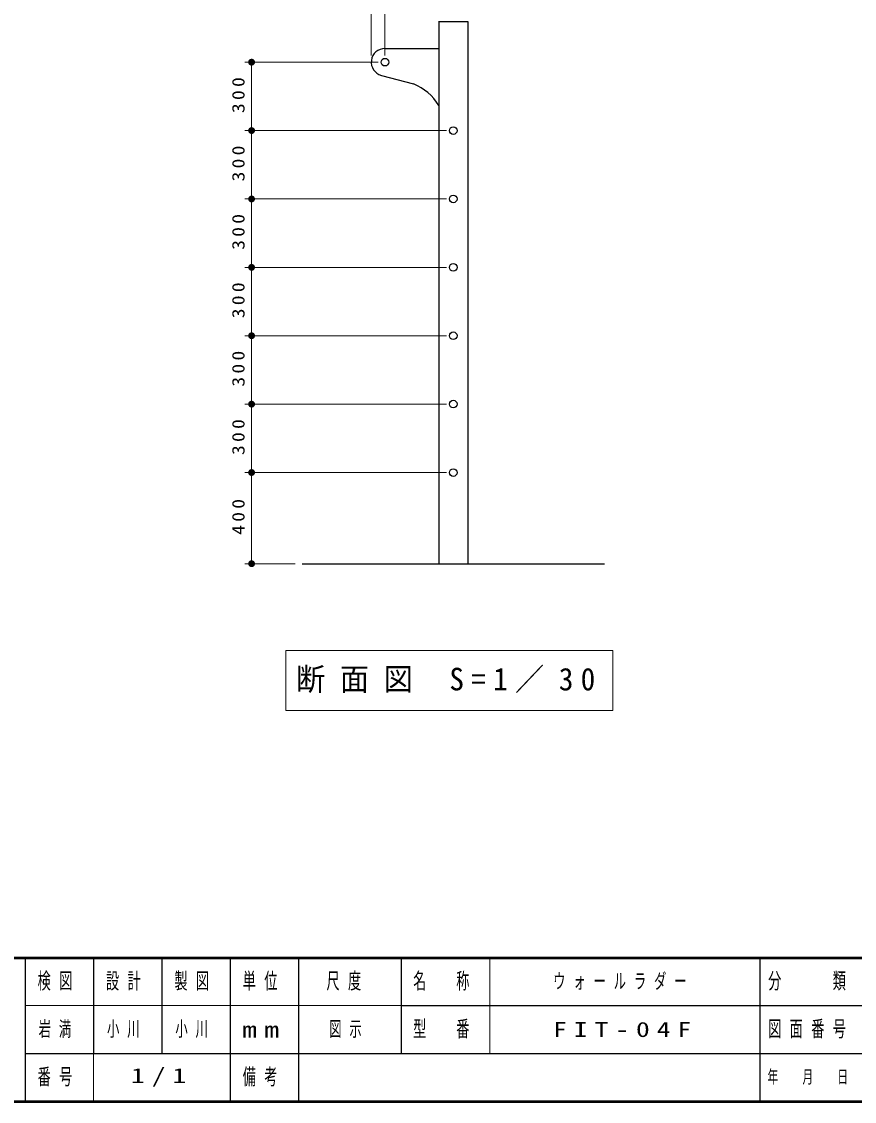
# Model space of a CAD drawing. Units: millimetres on the paper, scale 1:30. Extents: x -365 to 0, y -61 to 257.
# Drawn here: x -238 to -116.2, y 0 to 157.9 of the extents above; entities that cross this region are included whole.
import ezdxf

# ---------------------------------------------------------------- set-up
doc = ezdxf.new("R2010")
doc.units = ezdxf.units.MM
doc.layers.add('LY_1', color=7, linetype='Continuous', lineweight=13)
doc.styles.add('ＭＳ ゴシック', font='')
doc.styles.get('ＭＳ ゴシック').set_extended_font_data('MS Gothic')

# ---------------------------------------------------------------- blocks, each defined once
blk = doc.blocks.new('filled_dot')
at = {"color": 0, "linetype": 'Continuous', "lineweight": -2, "const_width": 1.25}
blk.add_lwpolyline([(-0.625, 0, 1), (0.625, 0, 1)], format="xyb", close=True, dxfattribs=at)

msp = doc.modelspace()

# ---------------------------------------------------------------- linework, layer by layer
at = {"layer": 'LY_1'}
for p, q in [((-186.858, 152.951), (-186.858, 179.588)), ((-184.858, 152.951), (-184.858, 169.207)), ((-185.858, 151.951), (-205.357, 151.951)), ((-204.357, 141.951), (-204.357, 151.951)), ((-175.858, 141.951), (-205.357, 141.951)), ((-204.357, 131.951), (-204.357, 141.951)), ((-175.858, 131.951), (-205.357, 131.951)), ((-204.357, 121.951), (-204.357, 131.951)), ((-175.858, 121.951), (-205.357, 121.951)), ((-204.357, 111.951), (-204.357, 121.951)), ((-175.858, 111.951), (-205.357, 111.951)), ((-204.357, 101.951), (-204.357, 111.951)), ((-175.858, 101.951), (-205.357, 101.951)), ((-204.357, 91.951), (-204.357, 101.951)), ((-175.858, 91.951), (-205.357, 91.951)), ((-204.357, 78.618), (-204.357, 91.951)), ((-197.975, 78.618), (-205.357, 78.618)), ((-199.341, 65.944), (-199.341, 57.144)), ((-151.541, 65.944), (-199.341, 65.944)), ((-151.541, 57.144), (-151.541, 65.944)), ((-199.341, 57.144), (-151.541, 57.144)), ((-169.5, 21), (-169.5, 7)), ((-237.5, 14), (-182.5, 14)), ((-227.5, 7), (-227.5, 0))]:
    msp.add_line(p, q, dxfattribs=at)
at = {"layer": 'LY_1', "lineweight": 25}
for p, q in [((-177.008, 157.884), (-172.708, 157.884)), ((-176.975, 157.884), (-176.975, 78.618)), ((-172.742, 157.884), (-172.742, 78.618)), ((-184.858, 153.951), (-176.975, 153.951)), ((-185.376, 150.019), (-180.681, 148.761)), ((-196.975, 78.618), (-152.742, 78.618)), ((-237.5, 21), (-237.5, 0)), ((-227.5, 21), (-227.5, 7)), ((-217.5, 21), (-217.5, 7)), ((-207.5, 21), (-207.5, 0)), ((-197.5, 21), (-197.5, 7)), ((-182.5, 21), (-182.5, 7)), ((-130, 21), (-130, 0)), ((-182.5, 14), (-70, 14)), ((-237.5, 7), (0, 7)), ((-197.5, 7), (-197.5, 0))]:
    msp.add_line(p, q, dxfattribs=at)
at = {"layer": 'LY_1', "lineweight": 50}
for p, q in [((-365, 21), (0, 21)), ((-365, 0), (0, 0))]:
    msp.add_line(p, q, dxfattribs=at)
at = {"layer": 'LY_1', "lineweight": 25}
for centre in [(-184.858, 151.951), (-174.858, 141.951), (-174.858, 131.951), (-174.858, 121.951), (-174.858, 111.951), (-174.858, 101.951), (-174.858, 91.951)]:
    msp.add_circle(centre, 0.557, dxfattribs=at)
for centre, radius, start, end in [((-184.858, 151.951), 2, 90, 255), ((-183.326, 141.909), 7.345, 30.14945, 68.88953)]:
    msp.add_arc(centre, radius, start, end, dxfattribs=at)

# ---------------------------------------------------------------- block references
at = {"layer": 'LY_1', "xscale": 0.4, "yscale": 0.4}
for p, rotation in [((-204.357, 151.951), 270), ((-204.357, 141.951), 90), ((-204.357, 141.951), 270), ((-204.357, 131.951), 270), ((-204.357, 131.951), 90), ((-204.357, 121.951), 270), ((-204.357, 121.951), 90), ((-204.357, 111.951), 270), ((-204.357, 111.951), 90), ((-204.357, 101.951), 270), ((-204.357, 101.951), 90), ((-204.357, 91.951), 270), ((-204.357, 91.951), 90), ((-204.357, 78.618), 90)]:
    msp.add_blockref('filled_dot', p, dxfattribs=dict(at, rotation=rotation))

# ---------------------------------------------------------------- texts
at = {"layer": 'LY_1', "char_height": 1.833, "attachment_point": 8, "rotation": 90, "style": 'ＭＳ ゴシック'}
for s, insert in [('\\T1.33;\\W1.15;300', (-205.357, 147.368)), ('\\T1.33;\\W1.15;300', (-205.357, 137.368)), ('\\T1.33;\\W1.15;300', (-205.357, 127.368)), ('\\T1.33;\\W1.15;300', (-205.357, 117.368)), ('\\T1.33;\\W1.15;300', (-205.357, 107.368)), ('\\T1.33;\\W1.15;300', (-205.357, 97.368)), ('\\T1.33;\\W1.15;400', (-205.357, 85.701))]:
    msp.add_mtext(s, dxfattribs=dict(at, insert=insert))
at = {"layer": 'LY_1', "style": 'ＭＳ ゴシック'}
for s, insert, char_height, attachment_point in [('\\T1.5;\\W0.95;断面図\\~S=1／30', (-175.441, 61.544), 3.299, 5), ('\\T1.64;\\W0.6;検図', (-232.5, 17.5), 2.346, 5), ('\\T1.64;\\W0.6;設計', (-222.5, 17.5), 2.346, 5), ('\\T1.64;\\W0.6;製図', (-212.5, 17.5), 2.346, 5), ('\\T1.64;\\W0.6;単位', (-202.5, 17.5), 2.346, 5), ('\\T1.64;\\W0.6;尺度', (-190.25, 17.5), 2.346, 5), ('\\T1.64;\\W0.6;名\u3000称', (-176, 17.5), 2.346, 5), ('\\T1.64;\\W0.6;ウォールラダー', (-160.25, 17.5), 2.199, 4), ('\\T1.64;\\W0.6;分\u3000\u3000類', (-122.5, 17.5), 2.346, 5), ('\\T1.64;\\W0.6;岩満', (-235.5, 10.5), 2.199, 4), ('\\T1.64;\\W0.6;小川', (-225.5, 10.5), 2.199, 4), ('\\T1.64;\\W0.6;小川', (-215.5, 10.5), 2.199, 4), ('\\T1.5;\\W1.35;mm', (-202.5, 10.5), 2.346, 5), ('\\T1.64;\\W0.6;図示', (-193, 10.5), 2.199, 4), ('\\T1.64;\\W0.6;型\u3000番', (-176, 10.5), 2.346, 5), ('\\T1.5;\\W1.35;FIT-04F', (-160.25, 10.5), 2.199, 4), ('\\T1.64;\\W0.6;図面番号', (-122.5, 10.5), 2.346, 5), ('\\T1.64;\\W0.6;番号', (-232.5, 3.5), 2.346, 5), ('\\T1.5;\\W1.35;1/1', (-222, 3.5), 2.199, 4), ('\\T1.64;\\W0.6;備考', (-202.5, 3.5), 2.346, 5), ('\\T1.64;\\W0.6;年\u3000月\u3000日', (-122.5, 3.5), 1.906, 5)]:
    msp.add_mtext(s, dxfattribs=dict(at, insert=insert, char_height=char_height, attachment_point=attachment_point))

doc.saveas('drawing.dxf')
